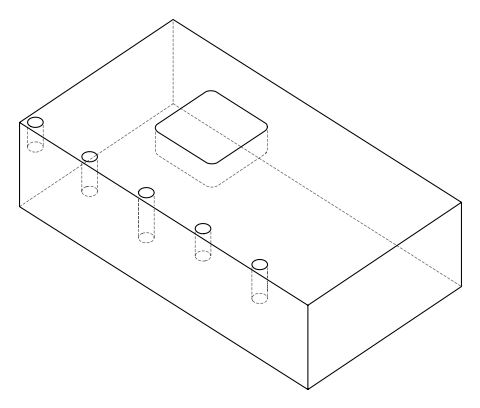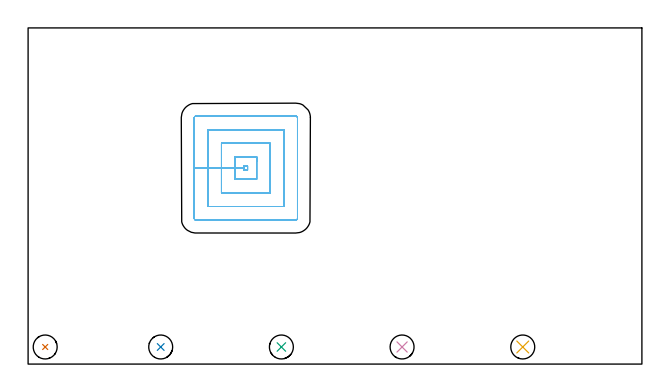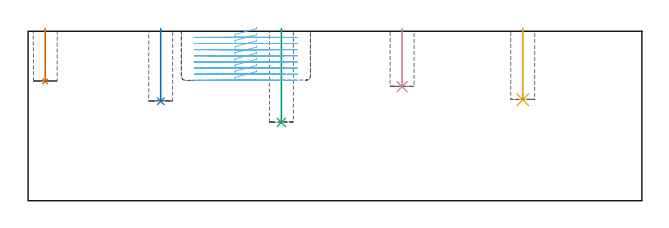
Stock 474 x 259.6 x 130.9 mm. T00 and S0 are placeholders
(PLAN: 6 operations, 1 tool changes, 15.5 min)
(1 INDEXABLE_INSERT_DRILL_BLIND_HOLE_FROM_SOLID | STEP1POCKET | NXT0302_008 | 0.16 min | 10324 mm3)
(2 INDEXABLE_INSERT_DRILL_BLIND_HOLE_FROM_SOLID_1 | STEP1POCKET_1 | NXT0302_008 | 0.23 min | 14456 mm3)
(3 INDEXABLE_INSERT_DRILL_BLIND_HOLE_FROM_SOLID_2 | STEP1POCKET_2 | NXT0302_008 | 0.29 min | 18824 mm3)
(4 INDEXABLE_INSERT_DRILL_BLIND_HOLE_FROM_SOLID_3 | STEP1POCKET_3 | NXT0302_008 | 0.18 min | 11422 mm3)
(5 INDEXABLE_INSERT_DRILL_BLIND_HOLE_FROM_SOLID_4 | STEP1POCKET_4 | NXT0302_008 | 0.22 min | 14134 mm3)
(6 MILL_RECTANGULAR_POCKET | POCKET_RECTANGULAR_STRAIGHT | UGT0201_095 | Follow Part, ap 5, ae 75% | 14.42 min | 373937 mm3)
(TOOL NXT0302_008 | Index. Insert Drill 18.5mm [880-D1850L25-05] | D18.5 PA176 FL93 Z2)
(TOOL UGT0201_095 | End mill 20 mm | D20 R3 FL38 Z4)
(OP 1 INDEXABLE_INSERT_DRILL_BLIND_HOLE_FROM_SOLID)
G17 G21 G94 G90
T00 M6
G54
G17 G0 G90 X13.2 Y13.2 S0 M3
G43 Z140.9 H1
G94 G81 G98 Z92.2 F250. R132.9
G80
M5
M2
(OP 2 INDEXABLE_INSERT_DRILL_BLIND_HOLE_FROM_SOLID_1)
G17 G21 G94 G90
T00 M6
G54
G17 G0 G90 X102.4 Y13.2 S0 M3
G43 Z140.9 H1
G94 G81 G98 Z76.8 F250. R132.9
G80
M5
M2
(OP 3 INDEXABLE_INSERT_DRILL_BLIND_HOLE_FROM_SOLID_2)
G17 G21 G94 G90
T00 M6
G54
G17 G0 G90 X195.6 Y13.2 S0 M3
G43 Z140.9 H1
G94 G81 G98 Z60.5 F250. R132.9
G80
M5
M2
(OP 4 INDEXABLE_INSERT_DRILL_BLIND_HOLE_FROM_SOLID_3)
G17 G21 G94 G90
T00 M6
G54
G17 G0 G90 X288.8 Y13.2 S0 M3
G43 Z140.9 H1
G94 G81 G98 Z88.1 F250. R132.9
G80
M5
M2
(OP 5 INDEXABLE_INSERT_DRILL_BLIND_HOLE_FROM_SOLID_4)
G17 G21 G94 G90
T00 M6
G54
G17 G0 G90 X382. Y13.2 S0 M3
G43 Z140.9 H1
G94 G81 G98 Z78. F250. R132.9
G80
M5
M2
(OP 6 MILL_RECTANGULAR_POCKET)
G17 G21 G94 G90
T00 M6
G54
G17 G0 G90 X176.5 Y156.473 S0 M3
G43 Z140.9 H0
Z133.9
G94 G1 Y160. Z132.955 F250.
X159.8 Z128.48
Y151.35 Z126.162
X166.8
Y149.7 F500.
X169.5
Y153.
X166.8
Y151.35
X159.8
Y142.7
X176.5
Y160.
X159.8
Y151.35
X149.3
Y132.2
X187.
Y170.5
X149.3
Y151.35
X138.8
Y121.7
X197.5
Y181.
X138.8
Y151.35
X128.3
Y112.5
G3 X129.6 Y111.2 R1.3
G1 X206.7
G3 X208. Y112.5 R1.3
G1 Y190.2
G3 X206.7 Y191.5 R1.3
G1 X129.6
G3 X128.3 Y190.2 R1.3
G1 Y151.35
Y150.35
G0 X176.5 Y156.473 Z129.162
G1 Y160. Z128.217 F250.
X159.8 Z123.743
Y151.35 Z121.425
X166.8
Y149.7 F500.
X169.5
Y153.
X166.8
Y151.35
X159.8
Y142.7
X176.5
Y160.
X159.8
Y151.35
X149.3
Y132.2
X187.
Y170.5
X149.3
Y151.35
X138.8
Y121.7
X197.5
Y181.
X138.8
Y151.35
X128.3
Y112.5
G3 X129.6 Y111.2 R1.3
G1 X206.7
G3 X208. Y112.5 R1.3
G1 Y190.2
G3 X206.7 Y191.5 R1.3
G1 X129.6
G3 X128.3 Y190.2 R1.3
G1 Y151.35
Y150.35
G0 X176.5 Y156.473 Z124.425
G1 Y160. Z123.48 F250.
X159.8 Z119.005
Y151.35 Z116.687
X166.8
Y149.7 F500.
X169.5
Y153.
X166.8
Y151.35
X159.8
Y142.7
X176.5
Y160.
X159.8
Y151.35
X149.3
Y132.2
X187.
Y170.5
X149.3
Y151.35
X138.8
Y121.7
X197.5
Y181.
X138.8
Y151.35
X128.3
Y112.5
G3 X129.6 Y111.2 R1.3
G1 X206.7
G3 X208. Y112.5 R1.3
G1 Y190.2
G3 X206.7 Y191.5 R1.3
G1 X129.6
G3 X128.3 Y190.2 R1.3
G1 Y151.35
Y150.35
G0 X176.5 Y156.473 Z119.687
G1 Y160. Z118.742 F250.
X159.8 Z114.268
Y151.35 Z111.95
X166.8
Y149.7 F500.
X169.5
Y153.
X166.8
Y151.35
X159.8
Y142.7
X176.5
Y160.
X159.8
Y151.35
X149.3
Y132.2
X187.
Y170.5
X149.3
Y151.35
X138.8
Y121.7
X197.5
Y181.
X138.8
Y151.35
X128.3
Y112.5
G3 X129.6 Y111.2 R1.3
G1 X206.7
G3 X208. Y112.5 R1.3
G1 Y190.2
G3 X206.7 Y191.5 R1.3
G1 X129.6
G3 X128.3 Y190.2 R1.3
G1 Y151.35
Y150.35
G0 X176.5 Y156.473 Z114.95
G1 Y160. Z114.005 F250.
X159.8 Z109.53
Y151.35 Z107.212
X166.8
Y149.7 F500.
X169.5
Y153.
X166.8
Y151.35
X159.8
Y142.7
X176.5
Y160.
X159.8
Y151.35
X149.3
Y132.2
X187.
Y170.5
X149.3
Y151.35
X138.8
Y121.7
X197.5
Y181.
X138.8
Y151.35
X128.3
Y112.5
G3 X129.6 Y111.2 R1.3
G1 X206.7
G3 X208. Y112.5 R1.3
G1 Y190.2
G3 X206.7 Y191.5 R1.3
G1 X129.6
G3 X128.3 Y190.2 R1.3
G1 Y151.35
Y150.35
G0 X176.5 Y156.473 Z110.212
G1 Y160. Z109.267 F250.
X159.8 Z104.793
Y151.35 Z102.475
X166.8
Y149.7 F500.
X169.5
Y153.
X166.8
Y151.35
X159.8
Y142.7
X176.5
Y160.
X159.8
Y151.35
X149.3
Y132.2
X187.
Y170.5
X149.3
Y151.35
X138.8
Y121.7
X197.5
Y181.
X138.8
Y151.35
X128.3
Y112.5
G3 X129.6 Y111.2 R1.3
G1 X206.7
G3 X208. Y112.5 R1.3
G1 Y190.2
G3 X206.7 Y191.5 R1.3
G1 X129.6
G3 X128.3 Y190.2 R1.3
G1 Y151.35
Y150.35
G0 X176.5 Y156.473 Z105.475
G1 Y160. Z104.53 F250.
X159.8 Z100.055
Y151.35 Z97.737
X166.8
Y149.7 F500.
X169.5
Y153.
X166.8
Y151.35
X159.8
Y142.7
X176.5
Y160.
X159.8
Y151.35
X149.3
Y132.2
X187.
Y170.5
X149.3
Y151.35
X138.8
Y121.7
X197.5
Y181.
X138.8
Y151.35
X128.3
Y112.5
G3 X129.6 Y111.2 R1.3
G1 X206.7
G3 X208. Y112.5 R1.3
G1 Y190.2
G3 X206.7 Y191.5 R1.3
G1 X129.6
G3 X128.3 Y190.2 R1.3
G1 Y151.35
Y150.35
G0 X176.5 Y156.473 Z100.737
G1 Y160. Z99.793 F250.
X159.8 Z95.318
Y151.35 Z93.
X166.8
Y149.7 F500.
X169.5
Y153.
X166.8
Y151.35
X159.8
Y142.7
X176.5
Y160.
X159.8
Y151.35
X149.3
Y132.2
X187.
Y170.5
X149.3
Y151.35
X138.8
Y121.7
X197.5
Y181.
X138.8
Y151.35
X128.3
Y112.5
G3 X129.6 Y111.2 R1.3
G1 X206.7
G3 X208. Y112.5 R1.3
G1 Y190.2
G3 X206.7 Y191.5 R1.3
G1 X129.6
G3 X128.3 Y190.2 R1.3
G1 Y151.35
Y150.35
G0 Z140.9
M5
M2
